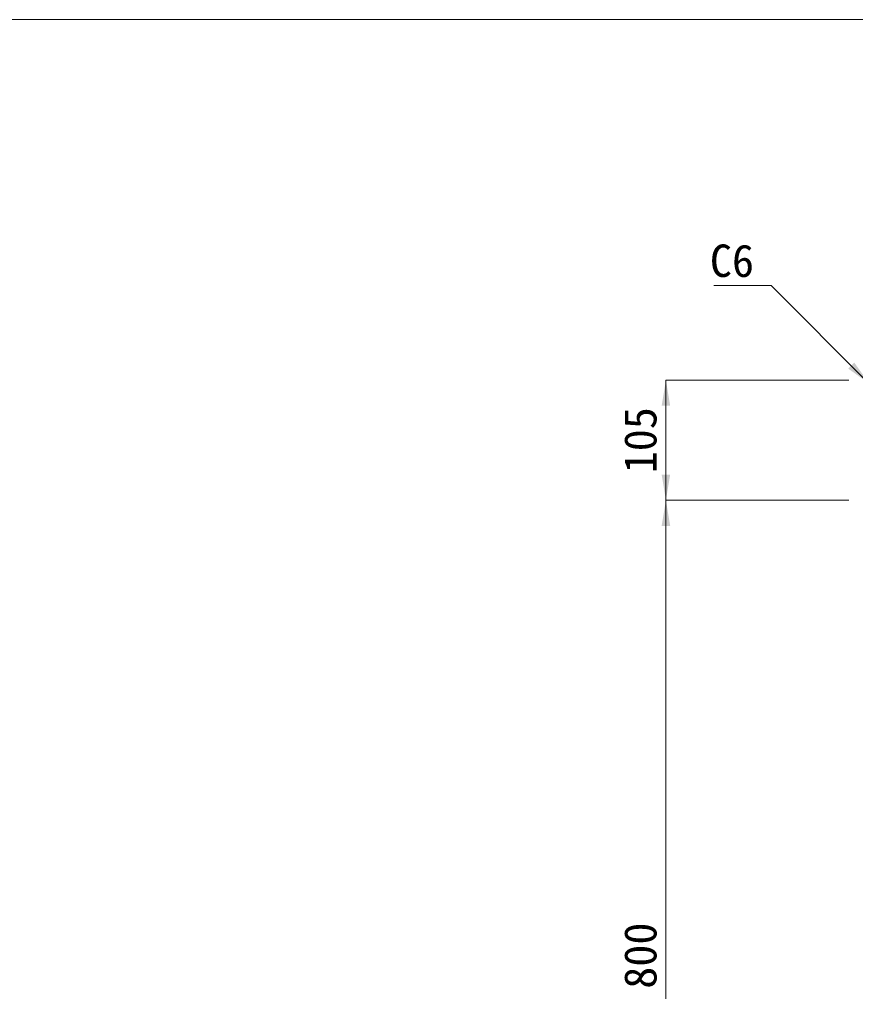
# Model space of a CAD drawing. Units: millimetres at full size, sheet at 1:40. Extents: x 69750 to 116230, y -28801 to 513.
# Drawn here: x 78218 to 78952, y -22391 to -21537 of the extents above; entities that cross this region are included whole.
import ezdxf
from ezdxf.enums import TextEntityAlignment as Align

# ---------------------------------------------------------------- set-up
doc = ezdxf.new("R2010")
doc.units = ezdxf.units.MM
doc.header["$LTSCALE"] = 40
for name, color, linetype, lineweight in [('0_2', 7, 'Continuous', 13), ('寸法線', 7, 'Continuous', 9), ('引出線', 4, 'Continuous', 9)]:
    doc.layers.add(name, color=color, linetype=linetype, lineweight=lineweight)
doc.styles.add('ＭＳ ゴシック', font='')
doc.styles.get('ＭＳ ゴシック').set_extended_font_data('MS Gothic')

# ---------------------------------------------------------------- blocks, each defined once
blk = doc.blocks.new('filled_arrow')
at = {"color": 0, "linetype": 'Continuous', "lineweight": -2}
blk.add_solid([(7.5, 1.25), (0, 0), (7.5, -1.25)], dxfattribs=at)

msp = doc.modelspace()

# ---------------------------------------------------------------- linework, layer by layer
at = {"layer": '0_2', "color": 1, "lineweight": 20}
msp.add_lwpolyline([(72276.19, -24538.11), (80549.4, -24538.11), (80549.4, -21536.98), (72276.19, -21536.98)], close=True, dxfattribs=at)
at = {"layer": '寸法線'}
for p, q in [((78785.72, -21853.84), (78785.72, -21959.24)), ((78946.32, -21853.84), (78785.72, -21853.84)), ((78785.72, -21959.24), (78785.72, -22759.24)), ((78946.32, -21959.24), (78785.72, -21959.24)), ((78946.32, -21959.24), (78785.72, -21959.24))]:
    msp.add_line(p, q, dxfattribs=at)
at = {"layer": '引出線'}
msp.add_lwpolyline([(78964.32, -21856.9), (78878.07, -21770.66), (78827.74, -21770.66)], dxfattribs=at)

# ---------------------------------------------------------------- block references
at = {"layer": '寸法線', "xscale": 3, "yscale": 3}
for p, rotation in [((78785.72, -21853.84), 270), ((78785.72, -21959.24), 90), ((78785.72, -21959.24), 270)]:
    msp.add_blockref('filled_arrow', p, dxfattribs=dict(at, rotation=rotation))
at = {"layer": '引出線', "xscale": 3, "yscale": 3, "rotation": 135}
msp.add_blockref('filled_arrow', (78964.32, -21856.9), dxfattribs=at)

# ---------------------------------------------------------------- texts
at = {"layer": '寸法線', "style": 'ＭＳ ゴシック'}
for s, p in [('105', (78763.22, -21906.54)), ('800', (78763.22, -22359.24))]:
    msp.add_text(s, height=28.48, rotation=90, dxfattribs=at).set_placement(p, align=Align.MIDDLE_CENTER)
at = {"layer": '引出線', "style": 'ＭＳ ゴシック'}
msp.add_text('C6', height=28.48, dxfattribs=at).set_placement((78863.07, -21734.66), align=Align.TOP_RIGHT)

doc.saveas('drawing.dxf')
